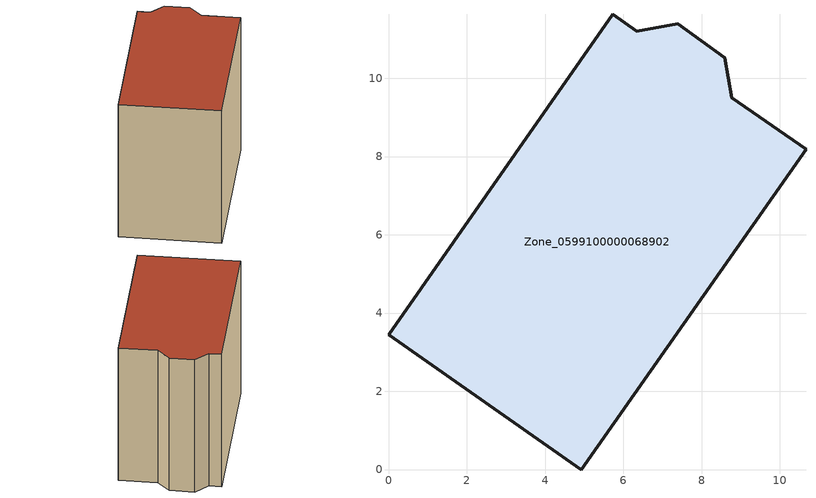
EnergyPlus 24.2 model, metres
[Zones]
Zone_0599100000068902
 floor ground (C_G): 4.93,0 0,3.44 5.73,11.63 6.35,11.2 7.39,11.39 8.6,10.53 8.77,9.5 10.67,8.19 z0
 wall outside (C_F): 0,3.44 4.93,0 10.67,8.19 8.77,9.5 8.6,10.53 7.39,11.39 6.35,11.2 5.73,11.63 0,3.44 z0:9.07
 roof outside (C_R): 6.35,11.2 5.73,11.63 0,3.44 4.93,0 10.67,8.19 8.77,9.5 8.6,10.53 7.39,11.39 z9.07
[BUILDING]
Pand.0599100000068902: North Axis=0; Terrain=City; Loads Convergence Tolerance Value=0.04; Temperature Convergence Tolerance Value=0.4; Solar Distribution=FullExterior; Maximum Number of Warmup Days=25; Minimum Number of Warmup Days=1
[Site:Location]
Rotterdam.The.Hague.AP_ZH_NLD Design_Conditions: Latitude=51.96; Longitude=4.45; Time Zone=1; Elevation=-4.5
[SITE:GROUNDTEMPERATURE:BUILDINGSURFACE]
18, 18, 18, 18, 18, 18, 18, 18, 18, 18, 18, 18
[MATERIAL] Thermal Absorptance=0.9; Solar Absorptance=0.7; Visible Absorptance=0.7
Name | Roughness | Thickness | Conductivity | Density | Specific Heat
G.TC.1946 | MediumSmooth | 0.15 | 1 | 540 | 1210
F.TC.1946 | Rough | 0.3 | 0.857143 | 1920 | 840
R.TC.1946 | MediumRough | 0.2 | 0.909091 | 1500 | 1000
[CONSTRUCTION]
C_G: G.TC.1946
C_F: F.TC.1946
C_R: R.TC.1946
[ZONE]
Zone_0599100000068902: Type=1; Multiplier=1; Ceiling Height=Autocalculate; Volume=Autocalculate; Floor Area=autocalculate; Part of Total Floor Area=Yes
[ZONEINFILTRATION:DESIGNFLOWRATE]
Infil_Zone_0599100000068902: Zone or ZoneList or Space or SpaceList=Zone_0599100000068902; Schedule=AlwaysOn; Design Flow Rate Calculation Method=Flow/Area; Flow Rate per Floor Area=0.003; Constant Term Coefficient=1; Temperature Term Coefficient=0; Velocity Term Coefficient=0; Velocity Squared Term Coefficient=0
[HVACTEMPLATE:ZONE:IDEALLOADSAIRSYSTEM]
Zone_0599100000068902: Maximum Heating Supply Air Temperature=50; Minimum Cooling Supply Air Temperature=13; Maximum Heating Supply Air Humidity Ratio=0.0156; Minimum Cooling Supply Air Humidity Ratio=0.0077; Heating Limit=NoLimit; Cooling Limit=NoLimit; Dehumidification Control Type=ConstantSensibleHeatRatio; Cooling Sensible Heat Ratio=0.7; Dehumidification Setpoint=60; Humidification Control Type=None; Humidification Setpoint=30; Outdoor Air Method=None; Outdoor Air Flow Rate per Person=0.00944; Outdoor Air Flow Rate per Zone Floor Area=0; Outdoor Air Flow Rate per Zone=0; Demand Controlled Ventilation Type=None; Outdoor Air Economizer Type=NoEconomizer; Heat Recovery Type=None; Sensible Heat Recovery Effectiveness=0.7; Latent Heat Recovery Effectiveness=0.65
[ZONECONTROL:THERMOSTAT]
ThermostatControl_Zone_0599100000068902: Zone or ZoneList=Zone_0599100000068902; Control Type Schedule=DualSetpointControlType; Control 1=Thermostat_Zone_0599100000068902; Temperature Difference Between Cutout And Setpoint=0
[THERMOSTATSETPOINT:DUALSETPOINT]
Thermostat_Zone_0599100000068902: Heating Setpoint Temperature Schedule=HeatingSetpoint_Zone_0599100000068902; Cooling Setpoint Temperature Schedule=CoolingSetpoint_Zone_0599100000068902
[SCHEDULE:COMPACT]
HeatingSetpoint_Zone_0599100000068902: Through: 12/31, For: AllDays, Until: 24:00, 21
CoolingSetpoint_Zone_0599100000068902: Through: 12/31, For: AllDays, Until: 24:00, 24
DualSetpointControlType: Through: 12/31, For: AllDays, Until: 24:00, 4
AlwaysOn: Through: 12/31, For: AllDays, Until: 24:00, 1
